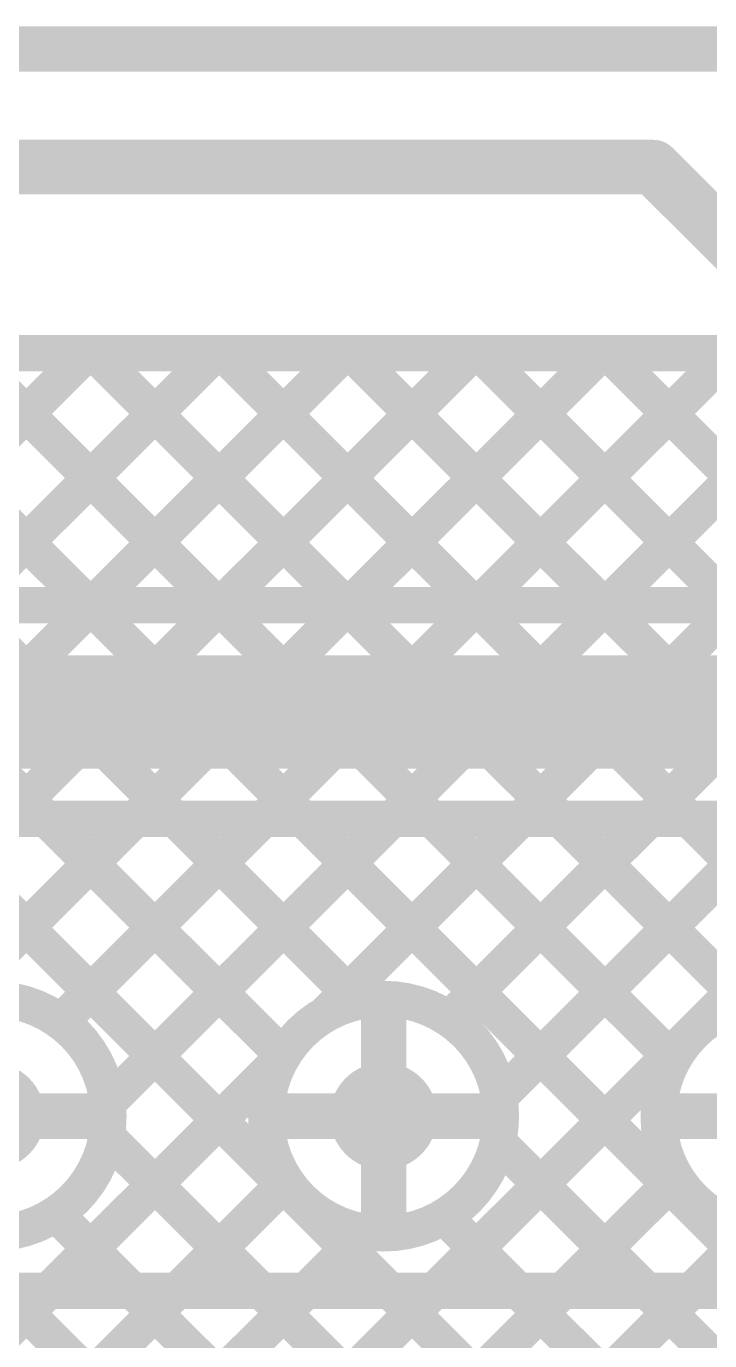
# Model space of a CAD drawing. Header units: millimetres. Extents: x 2.49 to 5.65, y 1.36 to 4.13.
# Drawn here: x 4.1861 to 4.3364, y 3.8405 to 4.13 of the extents above; entities that cross this region are included whole.
import ezdxf

# ---------------------------------------------------------------- set-up
doc = ezdxf.new("R2010")
doc.units = ezdxf.units.MM
doc.header["$MEASUREMENT"] = 0
for name, color, linetype in [('BottomLayer', 5, 'Continuous'), ('Mechanical2', 216, 'Continuous'), ('MultiLayer', 9, 'Continuous'), ('TopLayer', 1, 'Continuous'), ('ViaHoleLayer', 16, 'Continuous')]:
    doc.layers.add(name, color=color, linetype=linetype)

msp = doc.modelspace()

# ---------------------------------------------------------------- linework, layer by layer
at = {"layer": 'BottomLayer'}
for points, const_width in [([(3.54548, 4.099), (4.324, 4.099)], 0.012), ([(4.324, 4.099), (4.392, 4.031)], 0.012), ([(3.8545, 3.71308), (4.19942, 4.058)], 0.008), ([(3.93532, 4.058), (4.34096, 4.058)], 0.008), ([(4.05959, 4.058), (4.26609, 3.8515)], 0.008), ([(4.08436, 3.91465), (4.2277, 4.058)], 0.008), ([(4.08787, 4.058), (4.24256, 3.90332)], 0.008), ([(4.10814, 3.91015), (4.25599, 4.058)], 0.008), ([(4.11616, 4.058), (4.25898, 3.91518)], 0.008), ([(4.11777, 3.89149), (4.28427, 4.058)], 0.008), ([(4.14444, 4.058), (4.35094, 3.8515)], 0.008), ([(4.16837, 3.91381), (4.31256, 4.058)], 0.008), ([(4.17272, 4.058), (4.32835, 3.90238)], 0.008), ([(4.19363, 3.91079), (4.34084, 4.058)], 0.008), ([(4.20101, 4.058), (4.34413, 3.91488)], 0.008), ([(4.22929, 4.058), (4.43579, 3.8515)], 0.008), ([(4.25758, 4.058), (4.41418, 3.9014)], 0.008), ([(4.27576, 3.8515), (4.48226, 4.058)], 0.008), ([(4.28586, 4.058), (4.42932, 3.91454)], 0.008), ([(4.29014, 3.89416), (4.45398, 4.058)], 0.008), ([(4.31415, 4.058), (4.52065, 3.8515)], 0.008), ([(4.20399, 3.89286), (4.35504, 4.04392)], 0.008), ([(4.25177, 3.91236), (4.36918, 4.02977)], 0.008), ([(4.2791, 3.9114), (4.37957, 4.01187)], 0.008), ([(4.26467, 3.89), (4.26467, 3.91181)], 0.01), ([(4.19091, 3.8515), (4.24231, 3.9029)], 0.008), ([(4.17833, 3.89), (4.20014, 3.89)], 0.01), ([(4.24286, 3.89), (4.26467, 3.89)], 0.01), ([(4.26467, 3.86819), (4.26467, 3.89)], 0.01), ([(4.26467, 3.89), (4.28648, 3.89)], 0.01), ([(4.32919, 3.89), (4.351, 3.89)], 0.01), ([(4.20376, 3.88555), (4.2378, 3.8515)], 0.008), ([(4.28984, 3.88431), (4.32266, 3.8515)], 0.008), ([(4.21919, 3.8515), (4.24327, 3.87557)], 0.008), ([(4.30405, 3.8515), (4.32902, 3.87647)], 0.008), ([(4.19256, 3.86846), (4.20952, 3.8515)], 0.008), ([(4.27798, 3.86789), (4.29437, 3.8515)], 0.008), ([(4.24748, 3.8515), (4.26051, 3.86453)], 0.008), ([(4.33233, 3.8515), (4.34559, 3.86476)], 0.008), ([(4.106, 3.8515), (4.55, 3.8515)], 0.008)]:
    msp.add_lwpolyline(points, dxfattribs=dict(at, const_width=const_width))
for points, const_width in [([(4.321, 4.099, 1), (4.327, 4.099, 1)], 0.006), ([(4.321, 4.099, 1), (4.327, 4.099, 1)], 0.006), ([(4.19742, 4.058, 1), (4.20142, 4.058, 1)], 0.004), ([(4.19901, 4.058, 1), (4.20301, 4.058, 1)], 0.004), ([(4.2257, 4.058, 1), (4.2297, 4.058, 1)], 0.004), ([(4.22729, 4.058, 1), (4.23129, 4.058, 1)], 0.004), ([(4.25399, 4.058, 1), (4.25799, 4.058, 1)], 0.004), ([(4.25558, 4.058, 1), (4.25958, 4.058, 1)], 0.004), ([(4.28227, 4.058, 1), (4.28627, 4.058, 1)], 0.004), ([(4.28386, 4.058, 1), (4.28786, 4.058, 1)], 0.004), ([(4.31056, 4.058, 1), (4.31456, 4.058, 1)], 0.004), ([(4.31215, 4.058, 1), (4.31615, 4.058, 1)], 0.004), ([(4.20414, 3.89, 1), (4.15252, 3.89, 1)], 0.008), ([(4.29048, 3.89, 1), (4.23886, 3.89, 1)], 0.008), ([(4.25698, 3.91518, 1), (4.26098, 3.91518, 1)], 0.004), ([(4.37681, 3.89, 1), (4.32519, 3.89, 1)], 0.008), ([(4.24977, 3.91236, 1), (4.25377, 3.91236, 1)], 0.004), ([(4.26217, 3.91181, 1), (4.26717, 3.91181, 1)], 0.005), ([(4.19163, 3.91079, 1), (4.19563, 3.91079, 1)], 0.004), ([(4.2771, 3.9114, 1), (4.2811, 3.9114, 1)], 0.004), ([(4.24031, 3.9029, 1), (4.24431, 3.9029, 1)], 0.004), ([(4.24056, 3.90332, 1), (4.24456, 3.90332, 1)], 0.004), ([(4.32635, 3.90238, 1), (4.33035, 3.90238, 1)], 0.004), ([(4.17243, 3.89, 1), (4.18424, 3.89, 1)], 0.01181), ([(4.25876, 3.89, 1), (4.27057, 3.89, 1)], 0.01181), ([(4.20199, 3.89286, 1), (4.20599, 3.89286, 1)], 0.004), ([(4.28814, 3.89416, 1), (4.29214, 3.89416, 1)], 0.004), ([(4.19764, 3.89, 1), (4.20264, 3.89, 1)], 0.005), ([(4.20214, 3.89, 1), (4.20614, 3.89, 1)], 0.004), ([(4.23686, 3.89, 1), (4.24086, 3.89, 1)], 0.004), ([(4.24036, 3.89, 1), (4.24536, 3.89, 1)], 0.005), ([(4.26217, 3.89, 1), (4.26717, 3.89, 1)], 0.005), ([(4.26217, 3.89, 1), (4.26717, 3.89, 1)], 0.005), ([(4.26217, 3.89, 1), (4.26717, 3.89, 1)], 0.005), ([(4.26217, 3.89, 1), (4.26717, 3.89, 1)], 0.005), ([(4.28398, 3.89, 1), (4.28898, 3.89, 1)], 0.005), ([(4.28848, 3.89, 1), (4.29248, 3.89, 1)], 0.004), ([(4.32319, 3.89, 1), (4.32719, 3.89, 1)], 0.004), ([(4.32669, 3.89, 1), (4.33169, 3.89, 1)], 0.005), ([(4.20176, 3.88555, 1), (4.20576, 3.88555, 1)], 0.004), ([(4.28784, 3.88431, 1), (4.29184, 3.88431, 1)], 0.004), ([(4.24127, 3.87557, 1), (4.24527, 3.87557, 1)], 0.004), ([(4.32702, 3.87647, 1), (4.33102, 3.87647, 1)], 0.004), ([(4.26217, 3.86819, 1), (4.26717, 3.86819, 1)], 0.005), ([(4.19056, 3.86846, 1), (4.19456, 3.86846, 1)], 0.004), ([(4.27598, 3.86789, 1), (4.27998, 3.86789, 1)], 0.004), ([(4.25851, 3.86453, 1), (4.26251, 3.86453, 1)], 0.004), ([(4.18891, 3.8515, 1), (4.19291, 3.8515, 1)], 0.004), ([(4.20752, 3.8515, 1), (4.21152, 3.8515, 1)], 0.004), ([(4.21719, 3.8515, 1), (4.22119, 3.8515, 1)], 0.004), ([(4.2358, 3.8515, 1), (4.2398, 3.8515, 1)], 0.004), ([(4.24548, 3.8515, 1), (4.24948, 3.8515, 1)], 0.004), ([(4.26409, 3.8515, 1), (4.26809, 3.8515, 1)], 0.004), ([(4.27376, 3.8515, 1), (4.27776, 3.8515, 1)], 0.004), ([(4.29237, 3.8515, 1), (4.29637, 3.8515, 1)], 0.004), ([(4.30205, 3.8515, 1), (4.30605, 3.8515, 1)], 0.004), ([(4.32066, 3.8515, 1), (4.32466, 3.8515, 1)], 0.004), ([(4.33033, 3.8515, 1), (4.33433, 3.8515, 1)], 0.004)]:
    msp.add_lwpolyline(points, format="xyb", close=True, dxfattribs=dict(at, const_width=const_width))
at = {"layer": 'Mechanical2', "const_width": 0.01}
msp.add_lwpolyline([(2.495, 4.125), (5.64461, 4.125)], dxfattribs=at)
at = {"layer": 'MultiLayer', "const_width": 0.01181}
for points in [[(4.17243, 3.89, 1), (4.18424, 3.89, 1)], [(4.25876, 3.89, 1), (4.27057, 3.89, 1)]]:
    msp.add_lwpolyline(points, format="xyb", close=True, dxfattribs=at)
at = {"layer": 'TopLayer'}
for points, const_width in [([(4.0395, 4.058), (4.366, 4.058)], 0.008), ([(4.14392, 4.0025), (4.19942, 4.058)], 0.008), ([(4.14444, 4.058), (4.19994, 4.0025)], 0.008), ([(4.1722, 4.0025), (4.2277, 4.058)], 0.008), ([(4.17272, 4.058), (4.22822, 4.0025)], 0.008), ([(4.20049, 4.0025), (4.25599, 4.058)], 0.008), ([(4.20101, 4.058), (4.25651, 4.0025)], 0.008), ([(4.22877, 4.0025), (4.28427, 4.058)], 0.008), ([(4.22929, 4.058), (4.28479, 4.0025)], 0.008), ([(4.25706, 4.0025), (4.31256, 4.058)], 0.008), ([(4.25758, 4.058), (4.31308, 4.0025)], 0.008), ([(4.28534, 4.0025), (4.34084, 4.058)], 0.008), ([(4.28586, 4.058), (4.34136, 4.0025)], 0.008), ([(4.31415, 4.058), (4.36965, 4.0025)], 0.008), ([(4.31363, 4.0025), (4.366, 4.05487)], 0.008), ([(4.0425, 4.0025), (4.426, 4.0025)], 0.008), ([(4.011, 3.979), (4.489, 3.979)], 0.025), ([(3.94477, 3.5205), (4.37976, 3.9555)], 0.008), ([(4.0425, 3.9555), (4.489, 3.9555)], 0.008), ([(4.16209, 3.9555), (5.174, 2.94359)], 0.008), ([(4.16837, 3.91381), (4.21006, 3.9555)], 0.008), ([(4.19037, 3.9555), (4.24256, 3.90332)], 0.008), ([(4.19363, 3.91079), (4.23834, 3.9555)], 0.008), ([(4.20399, 3.89286), (4.26663, 3.9555)], 0.008), ([(4.21866, 3.9555), (4.25898, 3.91518)], 0.008), ([(4.24694, 3.9555), (5.15066, 3.05178)], 0.008), ([(4.25177, 3.91236), (4.29491, 3.9555)], 0.008), ([(4.27522, 3.9555), (4.32835, 3.90238)], 0.008), ([(4.2791, 3.9114), (4.32319, 3.9555)], 0.008), ([(4.29014, 3.89416), (4.35148, 3.9555)], 0.008), ([(4.30351, 3.9555), (4.34413, 3.91488)], 0.008), ([(4.33179, 3.9555), (5.174, 3.11329)], 0.008), ([(4.26467, 3.89), (4.26467, 3.91181)], 0.01), ([(3.85991, 3.5205), (4.24231, 3.9029)], 0.008), ([(4.17833, 3.89), (4.20014, 3.89)], 0.01), ([(4.24286, 3.89), (4.26467, 3.89)], 0.01), ([(4.26467, 3.86819), (4.26467, 3.89)], 0.01), ([(4.26467, 3.89), (4.28648, 3.89)], 0.01), ([(4.32919, 3.89), (4.351, 3.89)], 0.01), ([(4.20376, 3.88555), (5.12545, 2.96386)], 0.008), ([(4.28984, 3.88431), (5.15275, 3.0214)], 0.008), ([(3.8882, 3.5205), (4.24327, 3.87557)], 0.008), ([(3.97305, 3.5205), (4.32902, 3.87647)], 0.008), ([(4.16457, 3.86817), (5.08778, 2.94496)], 0.008), ([(4.19256, 3.86846), (5.10442, 2.9566)], 0.008), ([(4.27798, 3.86789), (5.174, 2.97187)], 0.008), ([(3.91648, 3.5205), (4.26051, 3.86453)], 0.008), ([(4.00134, 3.5205), (4.34559, 3.86476)], 0.008)]:
    msp.add_lwpolyline(points, dxfattribs=dict(at, const_width=const_width))
for points, const_width in [([(4.19742, 4.058, 1), (4.20142, 4.058, 1)], 0.004), ([(4.19901, 4.058, 1), (4.20301, 4.058, 1)], 0.004), ([(4.2257, 4.058, 1), (4.2297, 4.058, 1)], 0.004), ([(4.22729, 4.058, 1), (4.23129, 4.058, 1)], 0.004), ([(4.25399, 4.058, 1), (4.25799, 4.058, 1)], 0.004), ([(4.25558, 4.058, 1), (4.25958, 4.058, 1)], 0.004), ([(4.28227, 4.058, 1), (4.28627, 4.058, 1)], 0.004), ([(4.28386, 4.058, 1), (4.28786, 4.058, 1)], 0.004), ([(4.31056, 4.058, 1), (4.31456, 4.058, 1)], 0.004), ([(4.31215, 4.058, 1), (4.31615, 4.058, 1)], 0.004), ([(4.19794, 4.0025, 1), (4.20194, 4.0025, 1)], 0.004), ([(4.19849, 4.0025, 1), (4.20249, 4.0025, 1)], 0.004), ([(4.22622, 4.0025, 1), (4.23022, 4.0025, 1)], 0.004), ([(4.22677, 4.0025, 1), (4.23077, 4.0025, 1)], 0.004), ([(4.25451, 4.0025, 1), (4.25851, 4.0025, 1)], 0.004), ([(4.25506, 4.0025, 1), (4.25906, 4.0025, 1)], 0.004), ([(4.28279, 4.0025, 1), (4.28679, 4.0025, 1)], 0.004), ([(4.28334, 4.0025, 1), (4.28734, 4.0025, 1)], 0.004), ([(4.31108, 4.0025, 1), (4.31508, 4.0025, 1)], 0.004), ([(4.31163, 4.0025, 1), (4.31563, 4.0025, 1)], 0.004), ([(4.18837, 3.9555, 1), (4.19237, 3.9555, 1)], 0.004), ([(4.20806, 3.9555, 1), (4.21206, 3.9555, 1)], 0.004), ([(4.21666, 3.9555, 1), (4.22066, 3.9555, 1)], 0.004), ([(4.23634, 3.9555, 1), (4.24034, 3.9555, 1)], 0.004), ([(4.24494, 3.9555, 1), (4.24894, 3.9555, 1)], 0.004), ([(4.26463, 3.9555, 1), (4.26863, 3.9555, 1)], 0.004), ([(4.27322, 3.9555, 1), (4.27722, 3.9555, 1)], 0.004), ([(4.29291, 3.9555, 1), (4.29691, 3.9555, 1)], 0.004), ([(4.30151, 3.9555, 1), (4.30551, 3.9555, 1)], 0.004), ([(4.32119, 3.9555, 1), (4.32519, 3.9555, 1)], 0.004), ([(4.32979, 3.9555, 1), (4.33379, 3.9555, 1)], 0.004), ([(4.20414, 3.89, 1), (4.15252, 3.89, 1)], 0.008), ([(4.29048, 3.89, 1), (4.23886, 3.89, 1)], 0.008), ([(4.25698, 3.91518, 1), (4.26098, 3.91518, 1)], 0.004), ([(4.37681, 3.89, 1), (4.32519, 3.89, 1)], 0.008), ([(4.24977, 3.91236, 1), (4.25377, 3.91236, 1)], 0.004), ([(4.26217, 3.91181, 1), (4.26717, 3.91181, 1)], 0.005), ([(4.19163, 3.91079, 1), (4.19563, 3.91079, 1)], 0.004), ([(4.2771, 3.9114, 1), (4.2811, 3.9114, 1)], 0.004), ([(4.24031, 3.9029, 1), (4.24431, 3.9029, 1)], 0.004), ([(4.24056, 3.90332, 1), (4.24456, 3.90332, 1)], 0.004), ([(4.32635, 3.90238, 1), (4.33035, 3.90238, 1)], 0.004), ([(4.17243, 3.89, 1), (4.18424, 3.89, 1)], 0.01181), ([(4.25876, 3.89, 1), (4.27057, 3.89, 1)], 0.01181), ([(4.20199, 3.89286, 1), (4.20599, 3.89286, 1)], 0.004), ([(4.28814, 3.89416, 1), (4.29214, 3.89416, 1)], 0.004), ([(4.19764, 3.89, 1), (4.20264, 3.89, 1)], 0.005), ([(4.20214, 3.89, 1), (4.20614, 3.89, 1)], 0.004), ([(4.23686, 3.89, 1), (4.24086, 3.89, 1)], 0.004), ([(4.24036, 3.89, 1), (4.24536, 3.89, 1)], 0.005), ([(4.26217, 3.89, 1), (4.26717, 3.89, 1)], 0.005), ([(4.26217, 3.89, 1), (4.26717, 3.89, 1)], 0.005), ([(4.26217, 3.89, 1), (4.26717, 3.89, 1)], 0.005), ([(4.26217, 3.89, 1), (4.26717, 3.89, 1)], 0.005), ([(4.28398, 3.89, 1), (4.28898, 3.89, 1)], 0.005), ([(4.28848, 3.89, 1), (4.29248, 3.89, 1)], 0.004), ([(4.32319, 3.89, 1), (4.32719, 3.89, 1)], 0.004), ([(4.32669, 3.89, 1), (4.33169, 3.89, 1)], 0.005), ([(4.20176, 3.88555, 1), (4.20576, 3.88555, 1)], 0.004), ([(4.28784, 3.88431, 1), (4.29184, 3.88431, 1)], 0.004), ([(4.24127, 3.87557, 1), (4.24527, 3.87557, 1)], 0.004), ([(4.32702, 3.87647, 1), (4.33102, 3.87647, 1)], 0.004), ([(4.26217, 3.86819, 1), (4.26717, 3.86819, 1)], 0.005), ([(4.19056, 3.86846, 1), (4.19456, 3.86846, 1)], 0.004), ([(4.27598, 3.86789, 1), (4.27998, 3.86789, 1)], 0.004), ([(4.25851, 3.86453, 1), (4.26251, 3.86453, 1)], 0.004)]:
    msp.add_lwpolyline(points, format="xyb", close=True, dxfattribs=dict(at, const_width=const_width))
at = {"layer": 'ViaHoleLayer', "const_width": 0.00591}
msp.add_lwpolyline([(4.26171, 3.89, 1), (4.26762, 3.89, 1)], format="xyb", close=True, dxfattribs=at)

doc.saveas('drawing.dxf')
